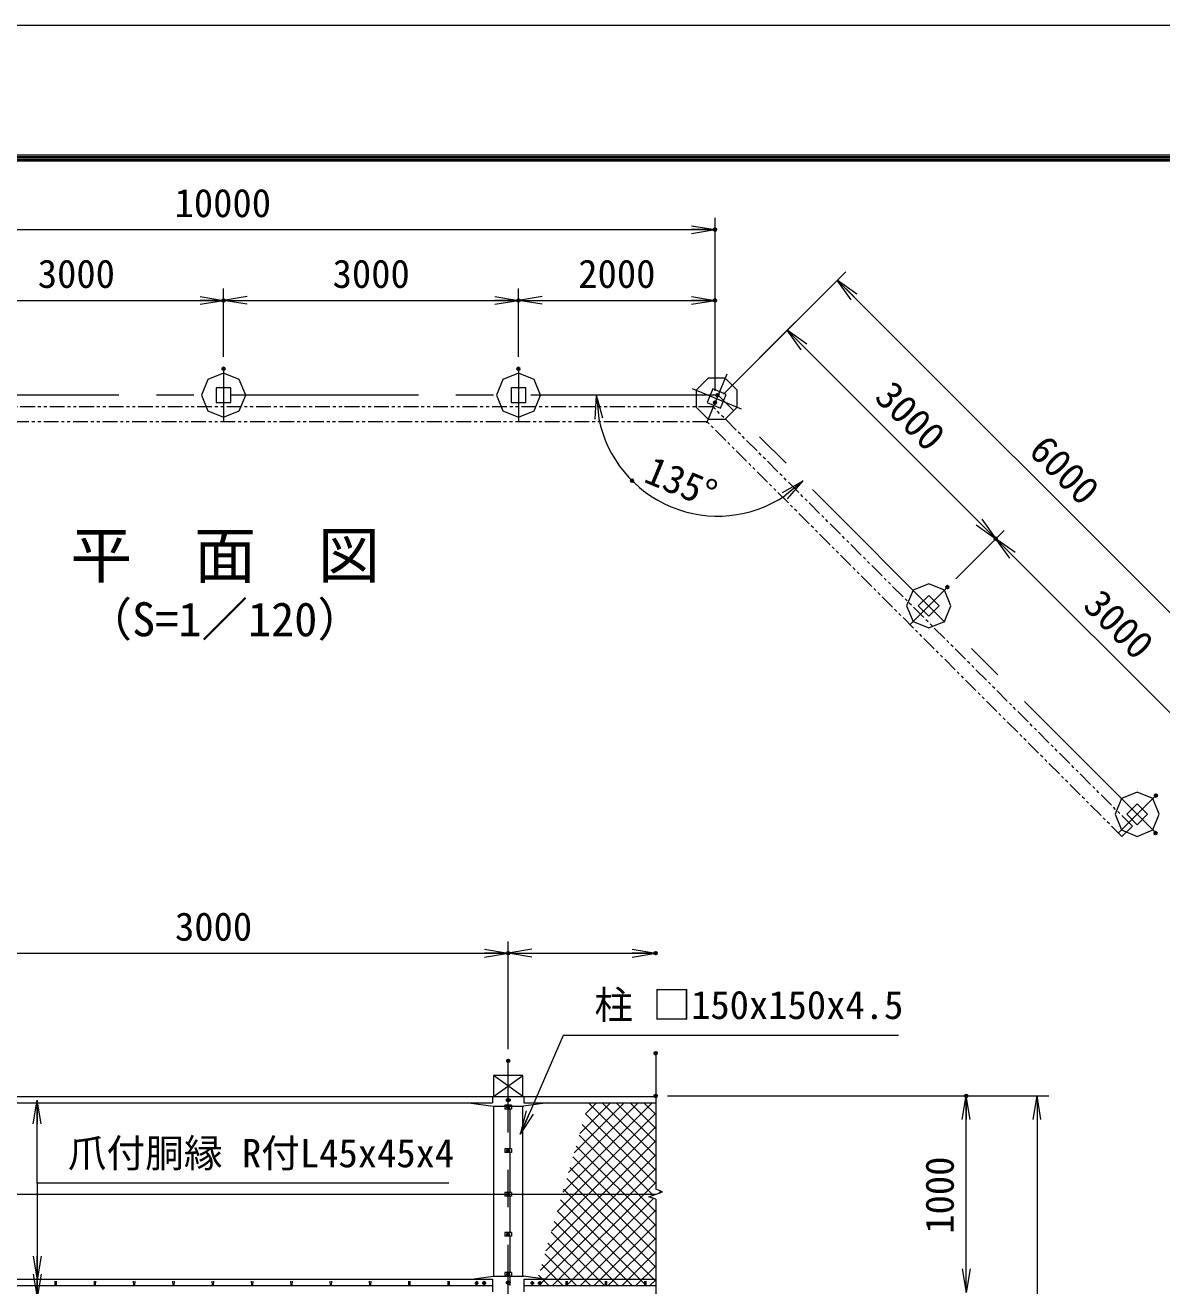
# Model space of a CAD drawing. Units: millimetres at full size, with parts at other scales. Extents: x -12600 to 12600, y -8910 to 8910.
# Drawn here: x -6897 to -1115, y 2496 to 8910 of the extents above; entities that cross this region are included whole.
import ezdxf
from ezdxf.enums import TextEntityAlignment as Align

# ---------------------------------------------------------------- set-up
doc = ezdxf.new("R2010")
doc.units = ezdxf.units.MM
doc.header["$LTSCALE"] = 30
doc.header["$PDMODE"] = 32
doc.header["$PDSIZE"] = 15
doc.linetypes.add('USER1', pattern=[50.8, 31.75, -6.35, 6.35, -6.35])
doc.linetypes.add('USER2', pattern=[5, 2.5, -0.5, 0.5, -0.5, 0.5, -0.5])
for name, color, linetype, lineweight in [('0-0_D-STR1', 1, 'Continuous', 18), ('0-1_D-BMK', 2, 'USER1', 13), ('0-2_D-BGD', 7, 'Continuous', 18), ('0-3_0', 7, 'Continuous', 18), ('0-5_D-STR4', 7, 'Continuous', 18), ('0-6_D-STR3', 3, 'Continuous', 13), ('0-7_D-STR-DIM', 7, 'Continuous', 13), ('0-9_D-STR2', 7, 'Continuous', 13), ('0-A_D-STR-TXT', 7, 'Continuous', 13), ('0-B_D-TTL-TXT', 7, 'Continuous', 13), ('0-C_D-TTL', 7, 'Continuous', 18)]:
    doc.layers.add(name, color=color, linetype=linetype, lineweight=lineweight)
doc.layers.add('0-8_Defpoints', color=253, linetype='Continuous')
doc.styles.add('ＭＳ ゴシック', font='')
doc.styles.get('ＭＳ ゴシック').set_extended_font_data('MS Gothic')

# ---------------------------------------------------------------- blocks, each defined once
blk = doc.blocks.new('_Open')
at = {"layer": '0-3_0'}
blk.add_line((-30, 5), (0, 0), dxfattribs=at)
blk.add_lwpolyline([(-30, -5), (0, 0), (-30, 0)], dxfattribs=at)

msp = doc.modelspace()

# ---------------------------------------------------------------- linework, layer by layer
at = {"layer": '0-0_D-STR1'}
for p, q in [((-4515.02, 3459.4), (-4365.02, 3565.47)), ((-4365.02, 3459.4), (-4365.02, 3565.47)), ((-10515.02, 3459.4), (-4519.47, 3459.4)), ((-10515.02, 3427.58), (-4519.47, 3427.58)), ((-4519.47, 3459.4), (-4519.47, 3427.58)), ((-4515.02, 3409.9), (-4515.02, 2544.41)), ((-4365.02, 2544.41), (-4365.02, 3409.9)), ((-4360.58, 3459.4), (-3690.02, 3459.4)), ((-4360.58, 3459.4), (-4360.58, 3427.58)), ((-4360.58, 3427.58), (-3690.02, 3427.58)), ((-10515.02, 2528.86), (-4519.47, 2528.86)), ((-6745.02, 2500.39), (-6745.77, 2519.72)), ((-6739.02, 2500.39), (-6738.27, 2519.72)), ((-6545.02, 2500.39), (-6545.77, 2519.72)), ((-6539.02, 2500.39), (-6538.27, 2519.72)), ((-6345.02, 2500.39), (-6345.77, 2519.72)), ((-6339.02, 2500.39), (-6338.27, 2519.72)), ((-6145.02, 2500.39), (-6145.77, 2519.72)), ((-6139.02, 2500.39), (-6138.27, 2519.72)), ((-5945.02, 2500.39), (-5945.77, 2519.72)), ((-5939.02, 2500.39), (-5938.27, 2519.72)), ((-5745.02, 2500.39), (-5745.77, 2519.72)), ((-5739.02, 2500.39), (-5738.27, 2519.72)), ((-5545.02, 2500.39), (-5545.77, 2519.72)), ((-5539.02, 2500.39), (-5538.27, 2519.72)), ((-5345.02, 2500.39), (-5345.77, 2519.72)), ((-5339.02, 2500.39), (-5338.27, 2519.72)), ((-5145.02, 2500.39), (-5145.77, 2519.72)), ((-5139.02, 2500.39), (-5138.27, 2519.72)), ((-4945.02, 2500.39), (-4945.77, 2519.72)), ((-4939.02, 2500.39), (-4938.27, 2519.72)), ((-4745.02, 2500.39), (-4745.77, 2519.72)), ((-4739.02, 2500.39), (-4738.27, 2519.72)), ((-4519.47, 2528.86), (-4519.47, 2465.22)), ((-4360.58, 2528.86), (-3690.02, 2528.86)), ((-4360.58, 2528.86), (-4360.58, 2465.22)), ((-4145.02, 2500.39), (-4145.77, 2519.72)), ((-4139.02, 2500.39), (-4138.27, 2519.72)), ((-3945.02, 2500.39), (-3945.77, 2519.72)), ((-3939.02, 2500.39), (-3938.27, 2519.72)), ((-3745.02, 2500.39), (-3745.77, 2519.72)), ((-3739.02, 2500.39), (-3738.27, 2519.72)), ((-10515.02, 2497.04), (-4519.47, 2497.04)), ((-4360.58, 2497.04), (-3690.02, 2497.04))]:
    msp.add_line(p, q, dxfattribs=at)
for points in [[(-5925.61, 7064.94), (-5925.61, 6989.94), (-5850.61, 6989.94), (-5850.61, 7064.94)], [(-4425.61, 7064.94), (-4425.61, 6989.94), (-4350.61, 6989.94), (-4350.61, 7064.94)], [(-3400, 7059.24), (-3428.7, 6989.94), (-3359.41, 6961.24), (-3330.71, 7030.53)], [(-2353.97, 5955.8), (-2300.93, 5902.77), (-2247.9, 5955.8), (-2300.93, 6008.83)], [(-1293.31, 4895.14), (-1240.27, 4842.11), (-1187.24, 4895.14), (-1240.27, 4948.17)]]:
    msp.add_lwpolyline(points, close=True, dxfattribs=at)
for points in [[(-4365.02, 3565.47), (-4515.02, 3565.47), (-4515.02, 3459.4)], [(-4515.02, 3459.4), (-4365.02, 3459.4), (-4515.02, 3565.47)]]:
    msp.add_lwpolyline(points, dxfattribs=at)
for centre in [(-6742.02, 2501.64), (-6542.02, 2501.64), (-6342.02, 2501.64), (-6142.02, 2501.64), (-5942.02, 2501.64), (-5742.02, 2501.64), (-5542.02, 2501.64), (-5342.02, 2501.64), (-5142.02, 2501.64), (-4942.02, 2501.64), (-4742.02, 2501.64), (-4142.02, 2501.64), (-3942.02, 2501.64), (-3742.02, 2501.64)]:
    msp.add_arc(centre, 3.25, 202.61986, 337.38014, dxfattribs=at)
at = {"layer": '0-1_D-BMK'}
for p, q in [((-5888.11, 7162.01), (-5888.11, 6892.88)), ((-4388.11, 7162.01), (-4388.11, 6892.88)), ((-3328.21, 7134.57), (-3431.2, 6885.91)), ((-3504.03, 7061.74), (-3255.38, 6958.74)), ((-3372.58, 7027.44), (-8403.64, 7027.44)), ((-1140.78, 4795.65), (-3372.58, 7027.44)), ((-2205.78, 6050.96), (-2396.09, 5860.65)), ((-1145.12, 4990.3), (-1335.43, 4799.99)), ((-4440.02, -4343.32), (-4440.02, 3640.47)), ((-4427.27, 3441.03), (-4452.77, 3441.03)), ((-4430.02, 3404.96), (-4450.02, 3404.96)), ((-4430.02, 3183.29), (-4450.02, 3183.29)), ((-4430.02, 2961.61), (-4450.02, 2961.61)), ((-4430.02, 2757.61), (-4450.02, 2757.61)), ((-4610.76, 2509.76), (-4590.76, 2509.76)), ((-4600.76, 2519.76), (-4600.76, 2499.76)), ((-4572.38, 2509.76), (-4552.38, 2509.76)), ((-4562.38, 2519.76), (-4562.38, 2499.76)), ((-4427.27, 2511.89), (-4452.77, 2511.89)), ((-4430.02, 2553.61), (-4450.02, 2553.61)), ((-4307.67, 2509.76), (-4327.67, 2509.76)), ((-4317.67, 2519.76), (-4317.67, 2499.76)), ((-4269.28, 2509.76), (-4289.28, 2509.76)), ((-4279.28, 2519.76), (-4279.28, 2499.76))]:
    msp.add_line(p, q, dxfattribs=at)
at = {"layer": '0-2_D-BGD', "linetype": 'USER2', "lineweight": 9}
for p, q in [((-3397.43, 6967.44), (-8378.79, 6967.44)), ((-1265.02, 4835.04), (-3397.43, 6967.44)), ((-3428.5, 6892.44), (-8347.72, 6892.44)), ((-1318.05, 4782), (-3428.5, 6892.44))]:
    msp.add_line(p, q, dxfattribs=at)
at = {"layer": '0-5_D-STR4'}
for points in [[(-5888.11, 7139.94), (-5967.66, 7106.99), (-6000.61, 7027.44), (-5967.66, 6947.9), (-5888.11, 6914.94), (-5808.56, 6947.9), (-5775.61, 7027.44), (-5808.56, 7106.99)], [(-4388.11, 7139.94), (-4467.66, 7106.99), (-4500.61, 7027.44), (-4467.66, 6947.9), (-4388.11, 6914.94), (-4308.56, 6947.9), (-4275.61, 7027.44), (-4308.56, 7106.99)], [(-3336.65, 7114.18), (-3422.76, 7114.18), (-3483.64, 7053.29), (-3483.64, 6967.19), (-3422.76, 6906.3), (-3336.65, 6906.3), (-3275.77, 6967.19), (-3275.77, 7053.29)], [(-2221.38, 6035.35), (-2300.93, 6068.3), (-2380.48, 6035.35), (-2413.43, 5955.8), (-2380.48, 5876.25), (-2300.93, 5843.3), (-2221.38, 5876.25), (-2188.43, 5955.8)], [(-1160.72, 4974.69), (-1240.27, 5007.64), (-1319.82, 4974.69), (-1352.77, 4895.14), (-1319.82, 4815.59), (-1240.27, 4782.64), (-1160.72, 4815.59), (-1127.77, 4895.14)]]:
    msp.add_lwpolyline(points, close=True, dxfattribs=at)
at = {"layer": '0-6_D-STR3'}
for p, q in [((-4519.47, 3459.4), (-4360.58, 3459.4)), ((-4422.82, 3414.46), (-4457.22, 3414.46)), ((-4457.22, 3414.46), (-4457.22, 3395.46)), ((-4448.52, 3445.93), (-4440.02, 3450.84)), ((-4448.52, 3436.12), (-4448.52, 3445.93)), ((-4440.02, 3431.21), (-4448.52, 3436.12)), ((-4440.02, 3412.47), (-4446.52, 3408.72)), ((-4446.52, 3408.72), (-4446.52, 3401.21)), ((-4446.52, 3401.21), (-4440.02, 3397.46)), ((-4431.52, 3436.12), (-4440.02, 3431.21)), ((-4433.52, 3408.72), (-4440.02, 3412.47)), ((-4440.02, 3397.46), (-4433.52, 3401.21)), ((-4433.52, 3401.21), (-4433.52, 3408.72)), ((-4422.82, 3414.46), (-4422.82, 3395.46)), ((-4239.51, 3427.58), (-4362.52, 3409.9)), ((-4422.82, 3395.46), (-4457.22, 3395.46)), ((-4430.02, 3192.79), (-4430.02, 3395.46)), ((-4422.82, 3173.79), (-4457.22, 3173.79)), ((-4446.52, 3187.04), (-4446.52, 3179.53)), ((-4446.52, 3179.53), (-4440.02, 3175.78)), ((-4440.02, 3175.78), (-4433.52, 3179.53)), ((-4433.52, 3179.53), (-4433.52, 3187.04)), ((-4430.02, 2971.11), (-4430.02, 3173.79)), ((-4422.82, 3192.79), (-4422.82, 3173.79)), ((-10422.82, 2961.61), (-3690.02, 2961.61)), ((-4422.82, 2952.11), (-4457.22, 2952.11)), ((-4446.52, 2965.36), (-4446.52, 2957.86)), ((-4446.52, 2957.86), (-4440.02, 2954.1)), ((-4440.02, 2954.1), (-4433.52, 2957.86)), ((-4433.52, 2957.86), (-4433.52, 2965.36)), ((-4430.02, 2767.11), (-4430.02, 2952.11)), ((-4422.82, 2971.11), (-4422.82, 2952.11)), ((-4422.82, 2767.11), (-4457.22, 2767.11)), ((-4457.22, 2767.11), (-4457.22, 2748.11)), ((-4446.52, 2761.36), (-4446.52, 2753.86)), ((-4433.52, 2753.86), (-4433.52, 2761.36)), ((-4422.82, 2767.11), (-4422.82, 2748.11)), ((-4422.82, 2748.11), (-4457.22, 2748.11)), ((-4446.52, 2753.86), (-4440.02, 2750.1)), ((-4440.02, 2750.1), (-4433.52, 2753.86)), ((-4430.02, 2563.11), (-4430.02, 2748.11)), ((-4600.76, 2517.26), (-4607.26, 2513.51)), ((-4607.26, 2513.51), (-4607.26, 2506)), ((-4607.26, 2506), (-4600.76, 2502.25)), ((-4594.26, 2513.51), (-4600.76, 2517.26)), ((-4600.76, 2502.25), (-4594.26, 2506)), ((-4594.26, 2506), (-4594.26, 2513.51)), ((-4562.38, 2517.26), (-4568.88, 2513.51)), ((-4568.88, 2513.51), (-4568.88, 2506)), ((-4568.88, 2506), (-4562.38, 2502.25)), ((-4555.88, 2513.51), (-4562.38, 2517.26)), ((-4562.38, 2502.25), (-4555.88, 2506)), ((-4555.88, 2506), (-4555.88, 2513.51)), ((-4422.82, 2563.11), (-4457.22, 2563.11)), ((-4457.22, 2563.11), (-4457.22, 2544.11)), ((-4422.82, 2544.11), (-4457.22, 2544.11)), ((-4448.52, 2516.8), (-4440.02, 2521.7)), ((-4448.52, 2506.98), (-4448.52, 2516.8)), ((-4440.02, 2502.07), (-4448.52, 2506.98)), ((-4440.02, 2561.11), (-4446.52, 2557.36)), ((-4446.52, 2557.36), (-4446.52, 2549.86)), ((-4446.52, 2549.86), (-4440.02, 2546.1)), ((-4433.52, 2557.36), (-4440.02, 2561.11)), ((-4440.02, 2546.1), (-4433.52, 2549.86)), ((-4431.52, 2506.98), (-4440.02, 2502.07)), ((-4433.52, 2549.86), (-4433.52, 2557.36)), ((-4430.02, 2497.04), (-4430.02, 2544.11)), ((-4422.82, 2563.11), (-4422.82, 2544.11)), ((-4254.35, 2528.86), (-4362.52, 2544.41)), ((-4324.17, 2513.51), (-4317.67, 2517.26)), ((-4324.17, 2506), (-4324.17, 2513.51)), ((-4317.67, 2502.25), (-4324.17, 2506)), ((-4317.67, 2517.26), (-4311.17, 2513.51)), ((-4311.17, 2506), (-4317.67, 2502.25)), ((-4311.17, 2513.51), (-4311.17, 2506)), ((-4285.78, 2513.51), (-4279.28, 2517.26)), ((-4285.78, 2506), (-4285.78, 2513.51)), ((-4279.28, 2502.25), (-4285.78, 2506)), ((-4279.28, 2517.26), (-4272.78, 2513.51)), ((-4272.78, 2506), (-4279.28, 2502.25)), ((-4272.78, 2513.51), (-4272.78, 2506))]:
    msp.add_line(p, q, dxfattribs=at)
for points in [[(-4640.54, 3427.58), (-4517.52, 3409.9), (-4362.52, 3409.9)], [(-4440.02, 3450.84), (-4431.52, 3445.93), (-4431.52, 3436.12)], [(-4422.82, 3192.79), (-4457.22, 3192.79), (-4457.22, 3173.79)], [(-4433.52, 3187.04), (-4440.02, 3190.79), (-4446.52, 3187.04)], [(-4422.82, 2971.11), (-4457.22, 2971.11), (-4457.22, 2952.11)], [(-4433.52, 2965.36), (-4440.02, 2969.11), (-4446.52, 2965.36)], [(-4433.52, 2761.36), (-4440.02, 2765.11), (-4446.52, 2761.36)], [(-4625.7, 2528.86), (-4517.52, 2544.41), (-4362.52, 2544.41)], [(-4440.02, 2521.7), (-4431.52, 2516.8), (-4431.52, 2506.98)]]:
    msp.add_lwpolyline(points, dxfattribs=at)
for centre, radius in [((-4440.02, 3441.03), 8.25), ((-4440.02, 3404.96), 6.25), ((-4440.02, 3183.29), 6.25), ((-4440.02, 2961.61), 6.25), ((-4440.02, 2757.61), 6.25), ((-4600.76, 2509.76), 6.25), ((-4562.38, 2509.76), 6.25), ((-4440.02, 2511.89), 8.25), ((-4440.02, 2553.61), 6.25), ((-4317.67, 2509.76), 6.25), ((-4279.28, 2509.76), 6.25)]:
    msp.add_circle(centre, radius, dxfattribs=at)
at = {"layer": '0-7_D-STR-DIM'}
for p, q in [((-3388.11, 7049.94), (-3388.11, 7929.91)), ((-8388.11, 7869.91), (-3388.11, 7869.91)), ((-3345.68, 7032.37), (-2723.45, 7654.6)), ((-5888.11, 7222.01), (-5888.11, 7569.91)), ((-5888.11, 7222.01), (-5888.11, 7569.91)), ((-4388.11, 7222.01), (-4388.11, 7569.91)), ((-4388.11, 7222.01), (-4388.11, 7569.91)), ((-3388.11, 7049.94), (-3388.11, 7569.91)), ((-2765.88, 7612.18), (-644.56, 5490.86)), ((-7388.11, 7509.91), (-5888.11, 7509.91)), ((-5888.11, 7509.91), (-4388.11, 7509.91)), ((-4388.11, 7509.91), (-3388.11, 7509.91)), ((-3345.68, 7032.37), (-2978.01, 7400.05)), ((-3020.44, 7357.62), (-1959.78, 6296.96)), ((-2163.35, 6093.38), (-1917.35, 6339.39)), ((-2163.35, 6093.38), (-1917.35, 6339.39)), ((-1959.78, 6296.96), (-899.12, 5236.3)), ((-1265.02, 4835.04), (-1318.05, 4782)), ((-4440.02, 3700.47), (-4440.02, 4248.41)), ((-4440.02, 3700.47), (-4440.02, 4248.41)), ((-7440.02, 4188.41), (-4440.02, 4188.41)), ((-4440.02, 4188.41), (-3690.02, 4188.41)), ((-3690.02, 3679.21), (-3690.02, 2987.27)), ((-3630.02, 3461.68), (-1690.02, 3461.68)), ((-3630.02, 3461.68), (-2050.02, 3461.68)), ((-2110.02, 2461.68), (-2110.02, 3461.68)), ((-1750.02, 3461.68), (-1750.02, -3568.32)), ((-3725.25, 2948.79), (-3654.77, 2974.44)), ((-3654.77, 2974.44), (-3690.01, 2987.26)), ((-3690.01, 2935.96), (-3725.25, 2948.79)), ((-3690.02, 2935.96), (-3690.02, 1237.34))]:
    msp.add_line(p, q, dxfattribs=at)
msp.add_arc((-3375.17, 7027.44), 615.26, 191.19267, 303.80733, dxfattribs=at)
at = {"layer": '0-8_Defpoints'}
for p in [(-3388.11, 7869.91), (-5888.11, 7509.91), (-4388.11, 7509.91), (-3388.11, 7509.91), (-5888.11, 7162.01), (-4388.11, 7162.01), (-3388.11, 6989.94), (-3388.11, 6989.94), (-3388.11, 6989.94), (-3375.17, 7027.44), (-3810.22, 6592.39), (-1959.78, 6296.96), (-2205.78, 6050.96), (-1145.12, 4990.3), (-1147.03, 4799.31), (-4440.02, 4188.41), (-3690.02, 4188.41), (-3690.02, 3679.21), (-4440.02, 3640.47), (-3690.02, 3461.68), (-2110.02, 3461.68)]:
    msp.add_point(p, dxfattribs=at)
at = {"layer": '0-9_D-STR2'}
for p, q in [((-4162.89, 2972.85), (-3708.17, 3427.58)), ((-4134.01, 3072.45), (-3778.88, 3427.58)), ((-4105.12, 3172.05), (-3849.59, 3427.58)), ((-4076.24, 3271.64), (-3920.3, 3427.58)), ((-4047.35, 3371.24), (-3991.01, 3427.58)), ((-3690.02, 3084.87), (-4031.4, 3426.26)), ((-3690.02, 3155.59), (-3962.01, 3427.58)), ((-3690.02, 3226.3), (-3891.3, 3427.58)), ((-3690.02, 3297.01), (-3820.59, 3427.58)), ((-3690.02, 3367.72), (-3749.88, 3427.58)), ((-4191.78, 2873.26), (-3690.02, 3375.02)), ((-3690.01, 3014.16), (-4047.29, 3371.44)), ((-4220.66, 2773.66), (-3690.02, 3304.31)), ((-3703.33, 2956.77), (-4063.19, 3316.63)), ((-4249.55, 2674.07), (-3690.02, 3233.6)), ((-3690.02, 2872.75), (-4079.09, 3261.82)), ((-4278.43, 2574.47), (-3690.02, 3162.89)), ((-3690.02, 2731.33), (-4110.88, 3152.19)), ((-3690.02, 2802.04), (-4094.99, 3207)), ((-4285.15, 2497.04), (-3690.02, 3092.18)), ((-3690.02, 2660.62), (-4126.78, 3097.37)), ((-4214.44, 2497.04), (-3690.01, 3021.47)), ((-3690.02, 2589.91), (-4142.68, 3042.56)), ((-3690.02, 2519.2), (-4158.57, 2987.75)), ((-3672.95, 2967.82), (-3663.25, 2977.52)), ((-3738.58, 2497.04), (-4174.47, 2932.93)), ((-4143.73, 2497.04), (-3700.86, 2939.91)), ((-3880, 2497.04), (-4206.27, 2823.31)), ((-3809.29, 2497.04), (-4190.37, 2878.12)), ((-4073.02, 2497.04), (-3690.02, 2880.04)), ((-3950.71, 2497.04), (-4222.16, 2768.49)), ((-4002.31, 2497.04), (-3690.02, 2809.33)), ((-4021.42, 2497.04), (-4238.06, 2713.68)), ((-3931.6, 2497.04), (-3690.02, 2738.62)), ((-4092.13, 2497.04), (-4253.96, 2658.87)), ((-3860.89, 2497.04), (-3690.02, 2667.91)), ((-4162.84, 2497.04), (-4269.85, 2604.05)), ((-3790.18, 2497.04), (-3690.02, 2597.2)), ((-4233.55, 2497.04), (-4285.75, 2549.24)), ((-3719.47, 2497.04), (-3690.02, 2526.49))]:
    msp.add_line(p, q, dxfattribs=at)
at = {"layer": '0-A_D-STR-TXT'}
for q in [(-6836.58, 3437.62), (-6836.58, 2528.73)]:
    msp.add_line((-6836.58, 3017.91), q, dxfattribs=at)
for points in [[(-2453.83, 3769.06), (-4160.67, 3769.06), (-4378.02, 3269.55)], [(-4742.95, 3017.91), (-6836.58, 3017.91), (-6836.58, 2437.6)]]:
    msp.add_lwpolyline(points, dxfattribs=at)
at = {"layer": '0-C_D-TTL', "color": 2}
msp.add_lwpolyline([(-12600, 8910), (12600, 8910), (12600, -8910), (-12600, -8910)], close=True, dxfattribs=at)
at = {"layer": '0-C_D-TTL'}
for points in [[(-11790, 8250), (11790, 8250), (11790, -8250), (-11790, -8250)], [(-11782.5, 8242.5), (11782.5, 8242.5), (11782.5, -8242.5), (-11782.5, -8242.5)], [(-11775, 8235), (11775, 8235), (11775, -8235), (-11775, -8235)], [(-11767.5, 8227.5), (11767.5, 8227.5), (11767.5, -8227.5), (-11767.5, -8227.5)], [(-11760, 8220), (11760, 8220), (11760, -8220), (-11760, -8220)]]:
    msp.add_lwpolyline(points, close=True, dxfattribs=at)

# ---------------------------------------------------------------- block references
at = {"layer": '0-7_D-STR-DIM', "xscale": 4, "yscale": 4}
for p in [(-3388.11, 7869.91), (-5888.11, 7509.91), (-4388.11, 7509.91), (-3388.11, 7509.91), (-4440.02, 4188.41), (-3690.02, 4188.41)]:
    msp.add_blockref('_Open', p, dxfattribs=at)
for p, rotation in [((-2765.88, 7612.18), 135), ((-5888.11, 7509.91), 180), ((-4388.11, 7509.91), 180), ((-3020.44, 7357.62), 135), ((-3990.43, 7027.44), 95.59634), ((-2940.11, 6592.39), 39.40366), ((-1959.78, 6296.96), 315), ((-1959.78, 6296.96), 135), ((-4440.02, 4188.41), 180), ((-2110.02, 3461.68), 90), ((-1750.02, 3461.68), 90), ((-2110.02, 2461.68), 270)]:
    msp.add_blockref('_Open', p, dxfattribs=dict(at, rotation=rotation))
at = {"layer": '0-A_D-STR-TXT', "xscale": 4, "yscale": 4}
for p, rotation in [((-6836.58, 3439.62), 90), ((-4378.82, 3267.71), 246.48485), ((-6836.58, 2526.73), 270), ((-6836.58, 2435.6), 270)]:
    msp.add_blockref('_Open', p, dxfattribs=dict(at, rotation=rotation))

# ---------------------------------------------------------------- texts
at = {"layer": '0-7_D-STR-DIM', "style": 'ＭＳ ゴシック'}
for s, p in [('10000', (-6137.64, 7890.16)), ('3000', (-6833.54, 7530.16)), ('3000', (-5333.54, 7530.16)), ('2000', (-4083.92, 7530.16)), ('3000', (-6135.45, 4208.66))]:
    msp.add_text(s, height=144.3, dxfattribs=at).set_placement(p, align=Align.BOTTOM_LEFT)
for s, rotation, p in [('3000', 315, (-2613.98, 6979.79)), ('6000', 315, (-1829.89, 6704.82)), ('135°', 337.5, (-3773.92, 6548.57)), ('3000', 315, (-1553.32, 5919.13)), ('1000', 90, (-2130.27, 2760.93))]:
    msp.add_text(s, height=144.3, rotation=rotation, dxfattribs=at).set_placement(p, align=Align.BOTTOM_LEFT)
at = {"layer": '0-A_D-STR-TXT', "style": 'ＭＳ ゴシック'}
for s, p in [('柱 □150x150x4.5', (-4001.8, 3809.86)), ('爪付胴縁 R付L45x45x4', (-6680.77, 3055.67))]:
    msp.add_text(s, height=144.3, dxfattribs=at).set_placement(p, align=Align.BOTTOM_LEFT)
at = {"layer": '0-B_D-TTL-TXT', "style": 'ＭＳ ゴシック'}
for s, height, p in [('平\u3000面\u3000図', 230.9, (-6667.81, 6028.41)), ('（S=1／120）', 173.1, (-6589.84, 5748.83))]:
    msp.add_text(s, height=height, dxfattribs=at).set_placement(p, align=Align.BOTTOM_LEFT)

doc.saveas('drawing.dxf')
